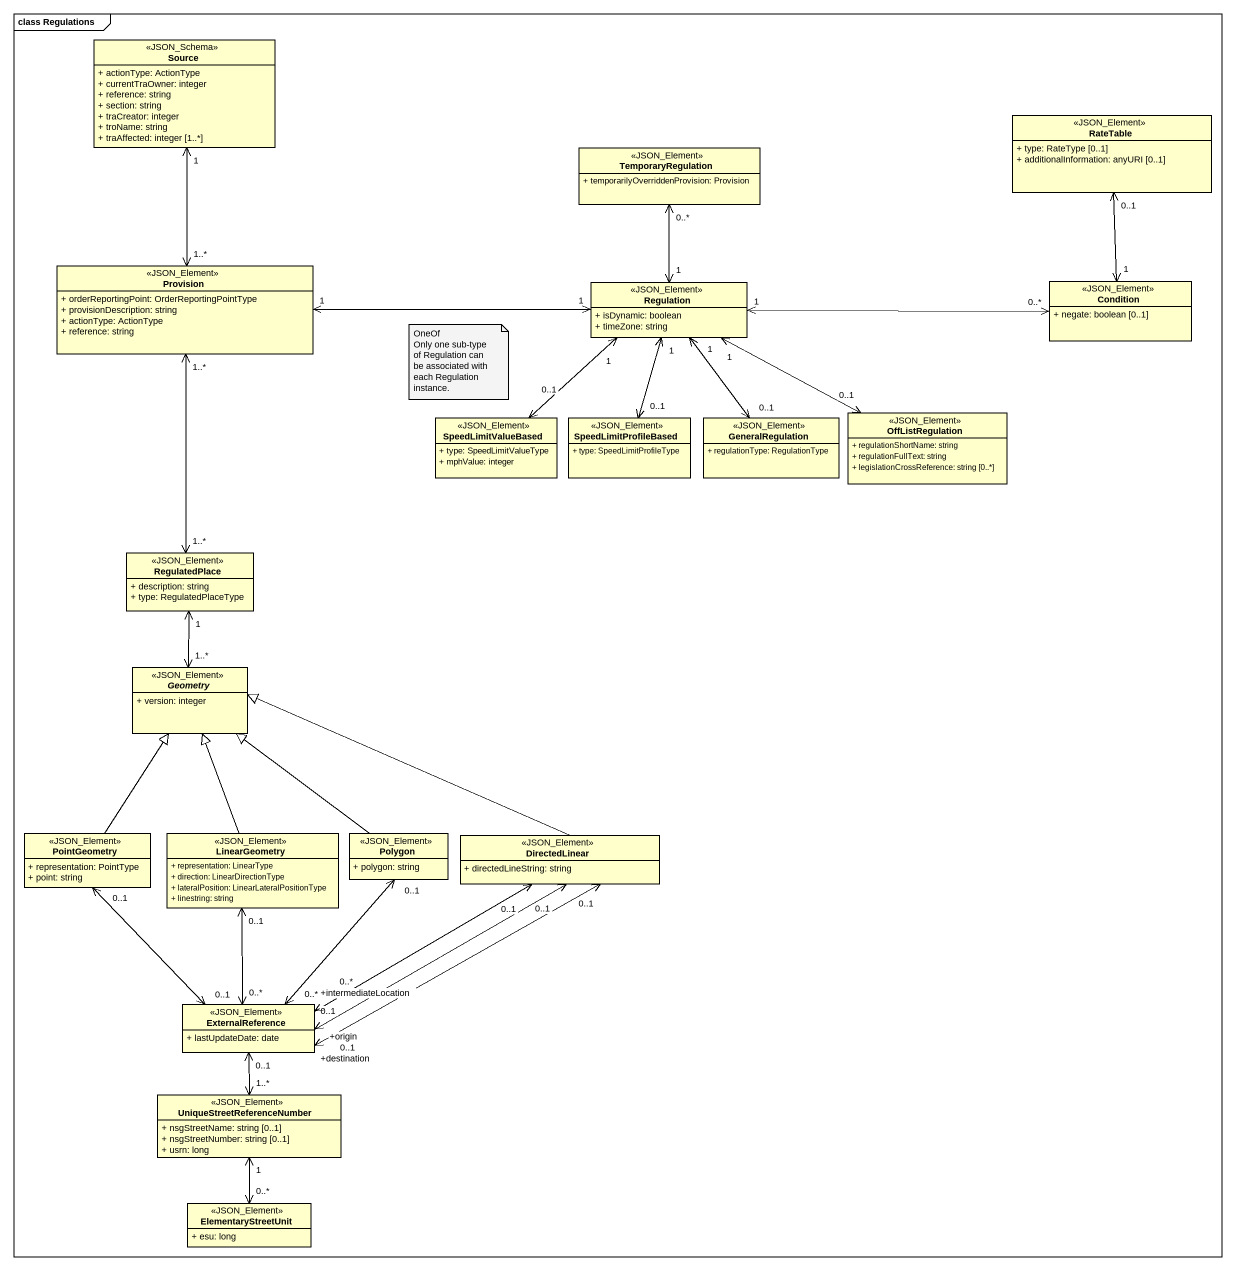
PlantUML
@startuml
mainframe class Regulations
hide circle
hide empty members
skinparam classAttributeIconSize 0
class Source <<JSON_Schema>> {
  + actionType: ActionType
  + currentTraOwner: integer
  + reference: string
  + section: string
  + traCreator: integer
  + troName: string
  + traAffected: integer [1..*]
}
class RateTable <<JSON_Element>> {
  + type: RateType [0..1]
  + additionalInformation: anyURI [0..1]
}
class TemporaryRegulation <<JSON_Element>> {
  + temporarilyOverriddenProvision: Provision
}
class Provision <<JSON_Element>> {
  + orderReportingPoint: OrderReportingPointType
  + provisionDescription: string
  + actionType: ActionType
  + reference: string
}
class Regulation <<JSON_Element>> {
  + isDynamic: boolean
  + timeZone: string
}
class Condition <<JSON_Element>> {
  + negate: boolean [0..1]
}
class OffListRegulation <<JSON_Element>> {
  + regulationShortName: string
  + regulationFullText: string
  + legislationCrossReference: string [0..*]
}
class SpeedLimitValueBased <<JSON_Element>> {
  + type: SpeedLimitValueType
  + mphValue: integer
}
class SpeedLimitProfileBased <<JSON_Element>> {
  + type: SpeedLimitProfileType
}
class GeneralRegulation <<JSON_Element>> {
  + regulationType: RegulationType
}
class RegulatedPlace <<JSON_Element>> {
  + description: string
  + type: RegulatedPlaceType
}
abstract class Geometry <<JSON_Element>> {
  + version: integer
}
class PointGeometry <<JSON_Element>> {
  + representation: PointType
  + point: string
}
class LinearGeometry <<JSON_Element>> {
  + representation: LinearType
  + direction: LinearDirectionType
  + lateralPosition: LinearLateralPositionType
  + linestring: string
}
class Polygon <<JSON_Element>> {
  + polygon: string
}
class DirectedLinear <<JSON_Element>> {
  + directedLineString: string
}
class ExternalReference <<JSON_Element>> {
  + lastUpdateDate: date
}
class UniqueStreetReferenceNumber <<JSON_Element>> {
  + nsgStreetName: string [0..1]
  + nsgStreetNumber: string [0..1]
  + usrn: long
}
class ElementaryStreetUnit <<JSON_Element>> {
  + esu: long
}
Source "1" <--> "1..*" Provision
Provision "1" <-right-> "1" Regulation
Provision "1..*" <--> "1..*" RegulatedPlace
Regulation "1" <-up-> "0..*" TemporaryRegulation
Regulation "1" <-right-> "0..*" Condition
Regulation "1" <-right-> "0..1" OffListRegulation
Regulation "1" <--> "0..1" SpeedLimitValueBased
Regulation "1" <--> "0..1" SpeedLimitProfileBased
Regulation "1" <--> "0..1" GeneralRegulation
Condition "1" <-up-> "0..1" RateTable
RegulatedPlace "1" <--> "1..*" Geometry
PointGeometry -up-|> Geometry
PointGeometry "0..1" <--> "0..1" ExternalReference
LinearGeometry -up-|> Geometry
LinearGeometry "0..1" <--> "0..*" ExternalReference
Polygon -up-|> Geometry
Polygon "0..1" <--> "0..*" ExternalReference
DirectedLinear -left-|> Geometry
DirectedLinear "0..1" <-left-> "+destination\n0..1" ExternalReference
ExternalReference "+intermediateLocation\n0..*" <-right-> "0..1" DirectedLinear
ExternalReference "+origin\n0..1" <-right-> "0..1" DirectedLinear
ExternalReference "0..1" <--> "1..*" UniqueStreetReferenceNumber
UniqueStreetReferenceNumber "1" <--> "0..*" ElementaryStreetUnit
note as N1
  OneOf
  Only one sub-type of Regulation can be associated with each Regulation instance.
end note
@enduml
